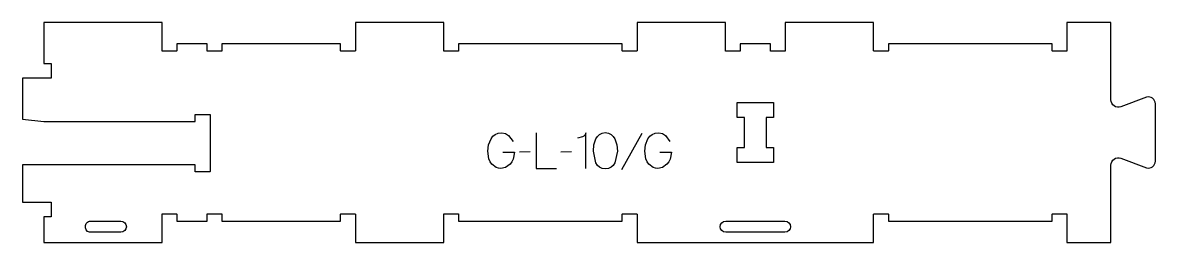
# Model space of a CAD drawing. Header units: millimetres. Extents: x -482 to 473, y -92 to 93.
import ezdxf

# ---------------------------------------------------------------- set-up
doc = ezdxf.new("R2010")
doc.units = ezdxf.units.MM
for name, color, linetype, true_color in [('1_ANYTOOL_1MMDEEP_LABELS_S', 2, 'Continuous', 0xffff00), ('3_ANYTOOL_CUTTHROUGH_INSID', 4, 'Continuous', 0x00ffff), ('4_ANYTOOL_CUTTHROUGH_OUTSI', 5, 'Continuous', 0x0000ff)]:
    doc.layers.add(name, color=color, linetype=linetype, true_color=true_color)

msp = doc.modelspace()

# ---------------------------------------------------------------- linework, layer by layer
at = {"layer": '1_ANYTOOL_1MMDEEP_LABELS_S'}
for p, q in [((39.76, -0.47), (22.58, -31.24)), ((-54.48, -16.11), (-63.27, -16.2)), ((-19.59, -16.11), (-28.38, -16.2))]:
    msp.add_line(p, q, dxfattribs=at)
for points in [[(-77.37, -16.2), (-67.59, -16.24), (-68.61, -22.17), (-69.76, -24.53), (-71.32, -26.49), (-75, -29.13), (-78.99, -30.04), (-81.03, -29.84), (-82.97, -29.19), (-86.58, -26.53), (-88.08, -24.51), (-89.15, -22), (-90.01, -15.51), (-89.34, -10.18), (-87.35, -5.06), (-85.77, -2.84), (-83.74, -1.26), (-81.25, -0.32), (-78.31, 0), (-75.05, -0.57), (-72.48, -2.27), (-68.79, -7.41)], [(-49.34, 0), (-49.34, -30), (-32.24, -30)], [(-7.47, -30), (-7.47, 0.04), (-7.74, -1.09), (-8.27, -2.04), (-9.05, -2.8), (-10.08, -3.39), (-14.45, -4.33)], [(54.98, -16.2), (64.75, -16.24), (63.73, -22.17), (62.59, -24.53), (61.02, -26.49), (57.35, -29.13), (53.35, -30.04), (51.32, -29.84), (49.37, -29.19), (45.76, -26.53), (44.26, -24.51), (43.19, -22), (42.33, -15.51), (43, -10.18), (44.99, -5.06), (46.57, -2.84), (48.6, -1.26), (51.09, -0.32), (54.03, 0), (57.29, -0.57), (59.86, -2.27), (63.55, -7.41)]]:
    msp.add_lwpolyline(points, dxfattribs=at)
msp.add_lwpolyline([(9.03, 0.26), (11.78, -0.13), (14.01, -1.29), (15.77, -3), (17.13, -5.14), (18.72, -10.2), (19.19, -15.39), (17.05, -25.29), (15.76, -27.46), (14, -29.01), (11.75, -29.95), (9.03, -30.26), (6.33, -29.94), (4.11, -29), (2.35, -27.44), (1.06, -25.24), (-1.04, -15.34), (-0.61, -10.16), (1.02, -5.1), (2.37, -2.99), (4.11, -1.29), (6.32, -0.13)], close=True, dxfattribs=at)
at = {"layer": '3_ANYTOOL_CUTTHROUGH_INSID'}
msp.add_lwpolyline([(144.76, 13.11), (144.76, -12.39), (150.76, -12.39), (150.76, -24.89), (120.26, -24.89), (120.26, -12.39), (126.26, -12.39), (126.26, 13.11), (120.26, 13.11), (120.26, 25.61), (150.76, 25.61), (150.76, 13.11)], close=True, dxfattribs=at)
for points in [[(-399.49, -83.94), (-425.23, -83.94), (-426, -83.85), (-426.78, -83.58), (-427.5, -83.13), (-428.63, -81.74), (-429.18, -80.04), (-429.18, -78.33), (-428.63, -76.63), (-427.5, -75.25), (-426.78, -74.79), (-426, -74.52), (-425.23, -74.44), (-399.49, -74.44, -1)], [(160.51, -83.94), (110.51, -83.94, -1), (110.51, -74.44), (160.51, -74.44, -1)]]:
    msp.add_lwpolyline(points, format="xyb", close=True, dxfattribs=at)
at = {"layer": '4_ANYTOOL_CUTTHROUGH_OUTSI'}
msp.add_lwpolyline([(443.68, 22.06, -0.522094), (435.26, 27.93), (435.26, 93.06), (398.26, 93.06), (398.26, 69.31, -0.414214), (398.01, 69.06), (386.01, 69.06, -0.414214), (385.76, 69.31), (385.76, 75.06), (247.76, 75.06), (247.76, 69.31, -0.414214), (247.51, 69.06), (235.51, 69.06, -0.414214), (235.26, 69.31), (235.26, 93.06), (160.76, 93.06), (160.76, 69.31, -0.414214), (160.51, 69.06), (148.51, 69.06, -0.414214), (148.26, 69.31), (148.26, 75.06), (122.76, 75.06), (122.76, 69.31, -0.414214), (122.51, 69.06), (110.51, 69.06, -0.414214), (110.26, 69.31), (110.26, 93.06), (35.76, 93.06), (35.76, 69.31, -0.414214), (35.51, 69.06), (23.51, 69.06, -0.414214), (23.26, 69.31), (23.26, 75.06), (-114.74, 75.06), (-114.74, 69.31, -0.414214), (-114.99, 69.06), (-126.99, 69.06, -0.414214), (-127.24, 69.31), (-127.24, 93.06), (-201.74, 93.06), (-201.74, 69.31, -0.414214), (-201.99, 69.06), (-213.99, 69.06, -0.414214), (-214.24, 69.31), (-214.24, 75.06), (-314.24, 75.06), (-314.24, 69.31, -0.414214), (-314.49, 69.06), (-326.49, 69.06, -0.414214), (-326.74, 69.31), (-326.74, 75.06), (-352.24, 75.06), (-352.24, 69.31, -0.414214), (-352.49, 69.06), (-364.49, 69.06, -0.414214), (-364.74, 69.31), (-364.74, 93.06), (-464.24, 93.06), (-464.24, 58.56), (-458.49, 58.56, -0.414214), (-458.24, 58.31), (-458.24, 46.31, -0.414214), (-458.49, 46.06), (-482.24, 46.06), (-482.24, 11.54), (-464.47, 9.65), (-336.74, 9.65), (-336.74, 15.4, -0.414214), (-336.49, 15.65), (-324.49, 15.65, -0.414214), (-324.24, 15.4), (-324.24, -32.6, -0.414214), (-324.49, -32.85), (-336.49, -32.85, -0.414214), (-336.74, -32.6), (-336.74, -26.85), (-482.24, -26.85), (-482.24, -58.44), (-458.49, -58.44, -0.414214), (-458.24, -58.69), (-458.24, -70.69, -0.414214), (-458.49, -70.94), (-464.24, -70.94), (-464.24, -92.44), (-364.74, -92.44), (-364.74, -68.69, -0.414214), (-364.49, -68.44), (-352.49, -68.44, -0.414214), (-352.24, -68.69), (-352.24, -74.44), (-326.74, -74.44), (-326.74, -68.69, -0.414214), (-326.49, -68.44), (-314.49, -68.44, -0.414214), (-314.24, -68.69), (-314.24, -74.44), (-214.24, -74.44), (-214.24, -68.69, -0.414214), (-213.99, -68.44), (-201.99, -68.44, -0.414214), (-201.74, -68.69), (-201.74, -92.44), (-127.24, -92.44), (-127.24, -68.69, -0.414214), (-126.99, -68.44), (-114.99, -68.44, -0.414214), (-114.74, -68.69), (-114.74, -74.44), (23.26, -74.44), (23.26, -68.69, -0.414214), (23.51, -68.44), (35.51, -68.44, -0.414214), (35.76, -68.69), (35.76, -92.44), (235.26, -92.44), (235.26, -68.69, -0.414214), (235.51, -68.44), (247.51, -68.44, -0.414214), (247.76, -68.69), (247.76, -74.44), (385.76, -74.44), (385.76, -68.69, -0.414214), (386.01, -68.44), (398.01, -68.44, -0.414214), (398.26, -68.69), (398.26, -92.44), (435.26, -92.44), (435.26, -27.3, -0.522099), (443.68, -21.44), (465.37, -29.45, 0.501976), (472.76, -23.94), (472.76, 24.57, 0.501977), (465.37, 30.08)], format="xyb", close=True, dxfattribs=at)

doc.saveas('drawing.dxf')
